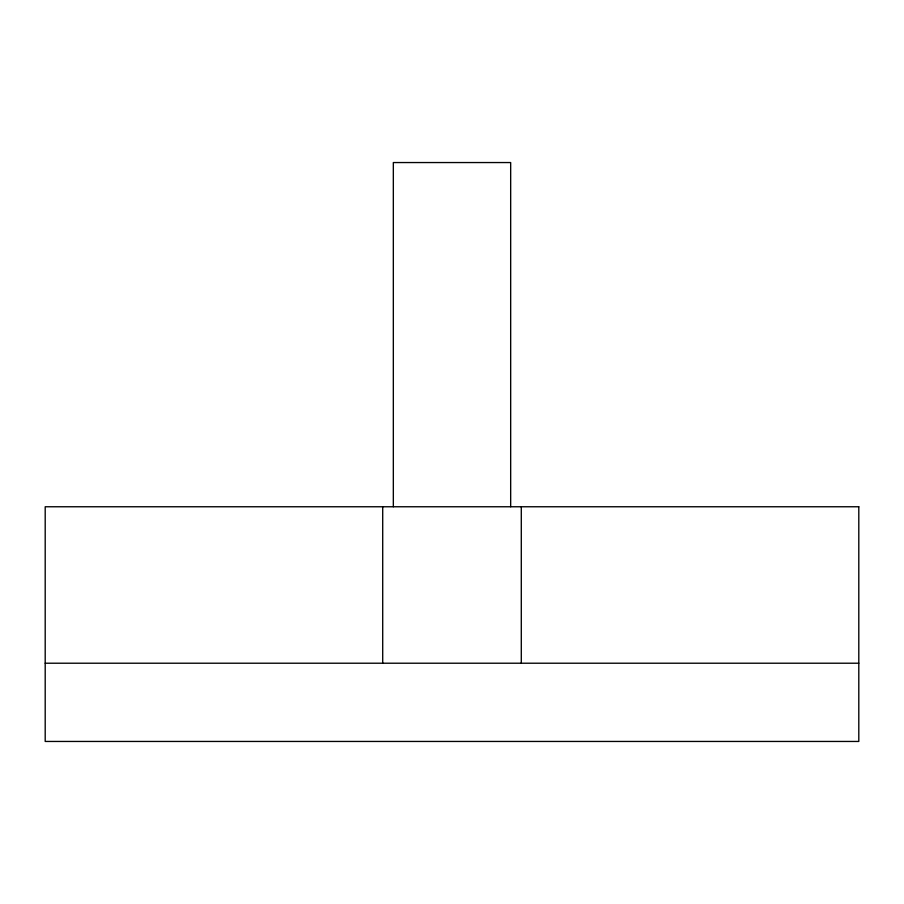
<?xml version="1.0" encoding="UTF-8"?>
<svg xmlns="http://www.w3.org/2000/svg" width="904" height="904" viewBox="0 0 904 904"><rect width="100%" height="100%" fill="white"/><g stroke="black" fill="none" stroke-linecap="round" stroke-linejoin="round"><path stroke-width="1.36" d="M45.2 663.22L858.8 663.22M521.292 506.76L521.292 663.22M510.67 506.76L510.67 162.55L393.33 162.55L393.33 506.76M382.708 506.76L382.708 663.22M858.8 506.76L45.2 506.76L45.2 741.449L858.8 741.449L858.8 506.76"/></g></svg>
